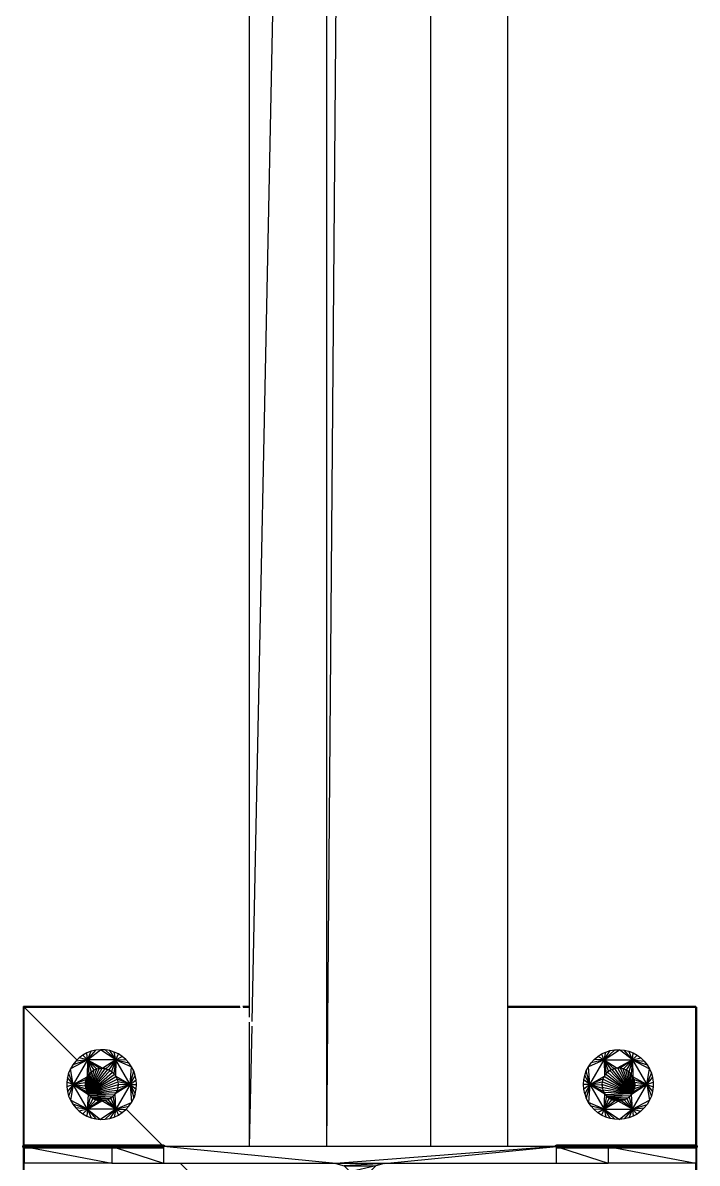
# Model space of a CAD drawing. Header units: millimetres. Extents: x -107267 to 109426, y -98906 to 83910.
# Drawn here: x 55227.5 to 55488.5, y 884.8 to 1326 of the extents above; entities that cross this region are included whole.
import ezdxf

# ---------------------------------------------------------------- set-up
doc = ezdxf.new("R2010")
doc.units = ezdxf.units.MM
doc.layers.add('Top (Plan) View-000-CHÃO', color=254, linetype='Continuous')

# ---------------------------------------------------------------- blocks, each defined once
blk = doc.blocks.new('*U46')
at = {"layer": 'Top (Plan) View-000-CHÃO', "color": 0, "linetype": 'ByBlock', "lineweight": -2}
for p, q in [((154350.45, 166941.2), (154350.45, 162093.2)), ((154390.67, 166941.2), (154350.45, 162093.2)), ((154390.67, 166941.2), (154390.67, 162093.2)), ((154390.67, 162093.2), (154350.45, 162093.2))]:
    blk.add_line(p, q, dxfattribs=at)
blk = doc.blocks.new('*U110')
at = {"layer": 'Top (Plan) View-000-CHÃO', "color": 0, "linetype": 'ByBlock', "lineweight": -2}
for p, q in [((154256.17, 162128.58), (154254.72, 162127.51)), ((154257.75, 162129.44), (154256.17, 162128.58)), ((154257.94, 162126.72), (154256.17, 162128.58)), ((154259.44, 162130.09), (154257.75, 162129.44)), ((154257.94, 162126.72), (154257.75, 162129.44)), ((154257.94, 162126.72), (154262.98, 162130.69)), ((154257.94, 162126.72), (154261.19, 162130.51)), ((154257.94, 162126.72), (154259.44, 162130.09)), ((154261.19, 162130.51), (154259.44, 162130.09)), ((154262.98, 162130.69), (154261.19, 162130.51)), ((154264.79, 162130.63), (154262.98, 162130.69)), ((154268.93, 162126.72), (154262.98, 162130.69)), ((154266.56, 162130.33), (154264.79, 162130.63)), ((154268.93, 162126.72), (154264.79, 162130.63)), ((154268.29, 162129.79), (154266.56, 162130.33)), ((154268.93, 162126.72), (154266.56, 162130.33)), ((154269.92, 162129.04), (154268.29, 162129.79)), ((154268.93, 162126.72), (154268.29, 162129.79)), ((154268.93, 162126.72), (154269.92, 162129.04)), ((154271.44, 162128.06), (154269.92, 162129.04)), ((154257.94, 162126.72), (154251.39, 162123.29)), ((154252.31, 162124.84), (154251.39, 162123.29)), ((154257.94, 162126.72), (154252.31, 162124.84)), ((154253.42, 162126.25), (154252.31, 162124.84)), ((154257.94, 162126.72), (154252.44, 162117.2)), ((154254.72, 162127.51), (154253.42, 162126.25)), ((154257.94, 162126.72), (154253.42, 162126.25)), ((154257.94, 162126.72), (154254.72, 162127.51)), ((154257.94, 162126.72), (154257.86, 162120.24)), ((154268.93, 162126.72), (154257.94, 162126.72)), ((154257.94, 162126.72), (154263.89, 162123.53)), ((154257.94, 162126.72), (154262.69, 162123.5)), ((154257.94, 162126.72), (154261.51, 162123.25)), ((154257.94, 162126.72), (154260.4, 162122.77)), ((154257.94, 162126.72), (154259.4, 162122.1)), ((154257.94, 162126.72), (154258.54, 162121.24)), ((154268.93, 162126.72), (154263.89, 162123.53)), ((154268.93, 162126.72), (154265.08, 162123.33)), ((154268.93, 162126.72), (154266.21, 162122.91)), ((154268.93, 162126.72), (154267.24, 162122.28)), ((154268.93, 162126.72), (154268.14, 162121.47)), ((154268.93, 162126.72), (154268.86, 162120.5)), ((154268.93, 162126.72), (154271.44, 162128.06)), ((154268.93, 162126.72), (154272.82, 162126.9)), ((154274.43, 162117.2), (154268.93, 162126.72)), ((154268.93, 162126.72), (154274.03, 162125.56)), ((154268.93, 162126.72), (154275.05, 162124.08)), ((154272.82, 162126.9), (154271.44, 162128.06)), ((154274.03, 162125.56), (154272.82, 162126.9)), ((154275.05, 162124.08), (154274.03, 162125.56)), ((154274.43, 162117.2), (154275.05, 162124.08)), ((154275.86, 162122.47), (154275.05, 162124.08)), ((154250.21, 162119.89), (154249.97, 162118.1)), ((154250.68, 162121.62), (154250.21, 162119.89)), ((154252.44, 162117.2), (154250.21, 162119.89)), ((154251.39, 162123.29), (154250.68, 162121.62)), ((154252.44, 162117.2), (154250.68, 162121.62)), ((154252.44, 162117.2), (154251.39, 162123.29)), ((154252.44, 162117.2), (154257.86, 162120.24)), ((154257.39, 162119.13), (154257.5, 162119.4)), ((154257.78, 162120.05), (154257.86, 162120.24)), ((154257.86, 162120.24), (154258, 162120.45)), ((154258.4, 162121.03), (154258.54, 162121.24)), ((154258.54, 162121.24), (154258.68, 162121.38)), ((154259.19, 162121.89), (154259.4, 162122.1)), ((154259.4, 162122.1), (154259.52, 162122.18)), ((154260.14, 162122.6), (154260.4, 162122.77)), ((154260.4, 162122.77), (154260.48, 162122.81)), ((154261.31, 162123.16), (154261.51, 162123.25)), ((154261.51, 162123.25), (154261.53, 162123.25)), ((154262.67, 162123.5), (154262.69, 162123.5)), ((154262.69, 162123.5), (154262.86, 162123.51)), ((154263.81, 162123.53), (154263.89, 162123.53)), ((154263.89, 162123.53), (154264.19, 162123.48)), ((154264.95, 162123.35), (154265.08, 162123.33)), ((154265.08, 162123.33), (154265.36, 162123.23)), ((154266.03, 162122.97), (154266.21, 162122.91)), ((154266.21, 162122.91), (154266.44, 162122.77)), ((154267.04, 162122.4), (154267.24, 162122.28)), ((154267.24, 162122.28), (154267.4, 162122.13)), ((154267.93, 162121.66), (154268.14, 162121.47)), ((154268.14, 162121.47), (154268.23, 162121.34)), ((154268.68, 162120.74), (154268.86, 162120.5)), ((154268.86, 162120.5), (154268.9, 162120.41)), ((154274.43, 162117.2), (154268.86, 162120.5)), ((154269.27, 162119.64), (154269.39, 162119.41)), ((154269.39, 162119.41), (154269.4, 162119.37)), ((154274.43, 162117.2), (154269.39, 162119.41)), ((154274.43, 162117.2), (154275.86, 162122.47)), ((154274.43, 162117.2), (154276.46, 162120.76)), ((154276.46, 162120.76), (154275.86, 162122.47)), ((154276.81, 162119), (154276.46, 162120.76)), ((154249.97, 162118.1), (154249.97, 162116.29)), ((154252.44, 162117.2), (154249.97, 162118.1)), ((154252.44, 162117.2), (154249.97, 162116.29)), ((154249.97, 162116.29), (154250.21, 162114.51)), ((154252.44, 162117.2), (154250.21, 162114.51)), ((154252.44, 162117.2), (154250.68, 162112.77)), ((154252.44, 162117.2), (154251.39, 162111.11)), ((154252.44, 162117.2), (154257.39, 162119.13)), ((154252.44, 162117.2), (154257.13, 162117.95)), ((154252.44, 162117.2), (154257.1, 162116.75)), ((154252.44, 162117.2), (154257.3, 162115.56)), ((154252.44, 162117.2), (154257.72, 162114.43)), ((154252.44, 162117.2), (154258.35, 162113.39)), ((154257.94, 162107.67), (154252.44, 162117.2)), ((154257.1, 162116.75), (154257.11, 162116.98)), ((154257.11, 162116.71), (154257.1, 162116.75)), ((154257.13, 162117.95), (154257.2, 162118.25)), ((154257.13, 162117.86), (154257.13, 162117.95)), ((154257.3, 162115.56), (154257.3, 162115.57)), ((154257.35, 162115.44), (154257.3, 162115.56)), ((154257.36, 162118.99), (154257.39, 162119.13)), ((154274.43, 162117.2), (154268.69, 162113.63)), ((154274.43, 162117.2), (154268.93, 162107.67)), ((154274.43, 162117.2), (154269.27, 162114.69)), ((154269.64, 162115.84), (154269.55, 162115.56)), ((154274.43, 162117.2), (154269.64, 162115.84)), ((154269.65, 162115.97), (154269.64, 162115.84)), ((154269.7, 162118.25), (154269.7, 162118.25)), ((154269.7, 162118.25), (154269.7, 162118.19)), ((154274.43, 162117.2), (154269.7, 162118.25)), ((154269.78, 162117.04), (154269.75, 162116.75)), ((154274.43, 162117.2), (154269.78, 162117.04)), ((154269.78, 162117.11), (154269.78, 162117.04)), ((154274.43, 162117.2), (154276.81, 162119)), ((154274.43, 162117.2), (154276.46, 162113.63)), ((154274.43, 162117.2), (154275.86, 162111.93)), ((154274.43, 162117.2), (154275.05, 162110.32)), ((154274.43, 162117.2), (154276.94, 162117.2)), ((154274.43, 162117.2), (154276.81, 162115.4)), ((154276.46, 162113.63), (154276.81, 162115.4)), ((154276.94, 162117.2), (154276.81, 162119)), ((154276.81, 162115.4), (154276.94, 162117.2)), ((154250.21, 162114.51), (154250.68, 162112.77)), ((154250.68, 162112.77), (154251.39, 162111.11)), ((154251.39, 162111.11), (154252.31, 162109.56)), ((154257.94, 162107.67), (154251.39, 162111.11)), ((154257.72, 162114.43), (154257.7, 162114.49)), ((154257.88, 162114.17), (154257.72, 162114.43)), ((154257.94, 162107.67), (154258.35, 162113.39)), ((154257.94, 162107.67), (154259.16, 162112.5)), ((154257.94, 162107.67), (154260.13, 162111.78)), ((154257.94, 162107.67), (154261.21, 162111.25)), ((154257.94, 162107.67), (154262.38, 162110.94)), ((154257.94, 162107.67), (154263.58, 162110.85)), ((154258.35, 162113.39), (154258.28, 162113.51)), ((154258.55, 162113.17), (154258.35, 162113.39)), ((154259.16, 162112.5), (154259.04, 162112.64)), ((154259.37, 162112.34), (154259.16, 162112.5)), ((154260.13, 162111.78), (154259.94, 162111.92)), ((154260.32, 162111.68), (154260.13, 162111.78)), ((154261.21, 162111.25), (154260.96, 162111.37)), ((154261.37, 162111.21), (154261.21, 162111.25)), ((154262.38, 162110.94), (154262.09, 162111.01)), ((154262.49, 162110.93), (154262.38, 162110.94)), ((154263.58, 162110.85), (154263.31, 162110.87)), ((154263.63, 162110.85), (154263.58, 162110.85)), ((154268.93, 162107.67), (154263.58, 162110.85)), ((154264.78, 162110.99), (154264.78, 162110.99)), ((154264.79, 162110.99), (154264.78, 162110.99)), ((154268.93, 162107.67), (154264.78, 162110.99)), ((154265.93, 162111.36), (154265.88, 162111.34)), ((154266.18, 162111.49), (154265.93, 162111.36)), ((154268.93, 162107.67), (154265.93, 162111.36)), ((154266.99, 162111.94), (154266.89, 162111.88)), ((154267.22, 162112.13), (154266.99, 162111.94)), ((154268.93, 162107.67), (154266.99, 162111.94)), ((154267.92, 162112.7), (154267.79, 162112.59)), ((154268.1, 162112.92), (154267.92, 162112.7)), ((154268.93, 162107.67), (154267.92, 162112.7)), ((154268.69, 162113.63), (154268.55, 162113.46)), ((154268.69, 162113.63), (154268.8, 162113.84)), ((154268.93, 162107.67), (154268.69, 162113.63)), ((154269.14, 162114.46), (154269.27, 162114.69)), ((154269.33, 162114.86), (154269.27, 162114.69)), ((154275.05, 162110.32), (154275.86, 162111.93)), ((154276.46, 162113.63), (154275.86, 162111.93)), ((154252.31, 162109.56), (154253.42, 162108.14)), ((154257.94, 162107.67), (154252.31, 162109.56)), ((154253.42, 162108.14), (154254.72, 162106.89)), ((154257.94, 162107.67), (154253.42, 162108.14)), ((154257.94, 162107.67), (154254.72, 162106.89)), ((154254.72, 162106.89), (154256.17, 162105.82)), ((154257.94, 162107.67), (154256.17, 162105.82)), ((154257.94, 162107.67), (154257.75, 162104.95)), ((154268.93, 162107.67), (154257.94, 162107.67)), ((154257.94, 162107.67), (154262.98, 162103.7)), ((154257.94, 162107.67), (154261.19, 162103.88)), ((154257.94, 162107.67), (154259.44, 162104.3)), ((154268.93, 162107.67), (154262.98, 162103.7)), ((154268.93, 162107.67), (154264.79, 162103.76)), ((154268.93, 162107.67), (154266.56, 162104.06)), ((154268.93, 162107.67), (154268.29, 162104.6)), ((154268.93, 162107.67), (154275.05, 162110.32)), ((154268.93, 162107.67), (154274.03, 162108.83)), ((154268.93, 162107.67), (154272.82, 162107.49)), ((154268.93, 162107.67), (154271.44, 162106.33)), ((154268.93, 162107.67), (154269.92, 162105.36)), ((154269.92, 162105.36), (154271.44, 162106.33)), ((154271.44, 162106.33), (154272.82, 162107.49)), ((154272.82, 162107.49), (154274.03, 162108.83)), ((154274.03, 162108.83), (154275.05, 162110.32)), ((154256.17, 162105.82), (154257.75, 162104.95)), ((154257.75, 162104.95), (154259.44, 162104.3)), ((154259.44, 162104.3), (154261.19, 162103.88)), ((154261.19, 162103.88), (154262.98, 162103.7)), ((154262.98, 162103.7), (154264.79, 162103.76)), ((154264.79, 162103.76), (154266.56, 162104.06)), ((154266.56, 162104.06), (154268.29, 162104.6)), ((154268.29, 162104.6), (154269.92, 162105.36))]:
    blk.add_line(p, q, dxfattribs=at)
blk = doc.blocks.new('*U111')
at = {"layer": 'Top (Plan) View-000-CHÃO', "color": 0, "linetype": 'ByBlock', "lineweight": -2}
for p, q in [((154257.29, 162118.8), (154257.65, 162119.81)), ((154257.29, 162115.6), (154257.65, 162119.81)), ((154257.65, 162119.81), (154257.64, 162119.79)), ((154257.65, 162119.81), (154258.17, 162120.75)), ((154257.65, 162114.58), (154258.17, 162120.75)), ((154257.65, 162119.81), (154257.66, 162119.84)), ((154257.65, 162119.81), (154257.65, 162114.58)), ((154258.17, 162120.75), (154258.16, 162120.73)), ((154258.17, 162113.64), (154263.7, 162123.54)), ((154258.17, 162113.64), (154262.63, 162123.5)), ((154258.17, 162113.64), (154264.77, 162123.4)), ((154258.17, 162113.64), (154261.58, 162123.27)), ((154258.17, 162113.64), (154265.8, 162123.09)), ((154258.17, 162113.64), (154260.58, 162122.87)), ((154258.17, 162113.64), (154266.76, 162122.6)), ((154258.17, 162113.64), (154259.66, 162122.3)), ((154258.17, 162113.64), (154267.63, 162121.96)), ((154258.17, 162120.75), (154258.85, 162121.59)), ((154258.17, 162113.64), (154258.85, 162121.59)), ((154258.17, 162113.64), (154268.38, 162121.19)), ((154258.17, 162120.75), (154258.19, 162120.78)), ((154258.17, 162120.75), (154258.17, 162113.64)), ((154258.17, 162113.64), (154268.98, 162120.29)), ((154258.85, 162121.59), (154258.83, 162121.57)), ((154258.85, 162121.59), (154259.66, 162122.3)), ((154258.85, 162121.59), (154258.87, 162121.61)), ((154259.66, 162122.3), (154259.64, 162122.28)), ((154259.66, 162122.3), (154260.58, 162122.87)), ((154259.66, 162122.3), (154259.68, 162122.32)), ((154260.58, 162122.87), (154260.55, 162122.85)), ((154260.58, 162122.87), (154261.58, 162123.27)), ((154260.58, 162122.87), (154260.6, 162122.88)), ((154261.53, 162123.25), (154261.52, 162123.25)), ((154261.58, 162123.27), (154261.55, 162123.26)), ((154261.58, 162123.27), (154262.63, 162123.5)), ((154261.58, 162123.27), (154261.6, 162123.28)), ((154262.63, 162123.5), (154262.6, 162123.49)), ((154262.63, 162123.5), (154263.7, 162123.54)), ((154262.63, 162123.5), (154262.66, 162123.5)), ((154262.67, 162123.5), (154262.69, 162123.5)), ((154263.7, 162123.54), (154263.68, 162123.54)), ((154263.7, 162123.54), (154263.73, 162123.54)), ((154263.7, 162123.54), (154264.77, 162123.4)), ((154264.77, 162123.4), (154264.75, 162123.41)), ((154264.77, 162123.4), (154264.8, 162123.4)), ((154264.77, 162123.4), (154265.8, 162123.09)), ((154265.8, 162123.09), (154265.78, 162123.1)), ((154265.8, 162123.09), (154265.83, 162123.08)), ((154265.8, 162123.09), (154266.76, 162122.6)), ((154266.76, 162122.6), (154266.74, 162122.62)), ((154266.79, 162122.59), (154266.76, 162122.6)), ((154266.76, 162122.6), (154267.63, 162121.96)), ((154267.61, 162121.98), (154267.63, 162121.96)), ((154267.65, 162121.94), (154267.63, 162121.96)), ((154267.63, 162121.96), (154268.38, 162121.19)), ((154268.36, 162121.21), (154268.38, 162121.19)), ((154268.39, 162121.16), (154268.38, 162121.19)), ((154268.38, 162121.19), (154268.98, 162120.29)), ((154268.96, 162120.32), (154268.98, 162120.29)), ((154268.99, 162120.27), (154268.98, 162120.29)), ((154268.98, 162120.29), (154269.42, 162119.31)), ((154257.11, 162117.74), (154257.29, 162118.8)), ((154257.29, 162118.8), (154257.11, 162116.66)), ((154257.11, 162117.74), (154257.11, 162117.76)), ((154257.11, 162117.74), (154257.11, 162116.66)), ((154257.11, 162117.74), (154257.11, 162117.71)), ((154257.11, 162116.66), (154257.11, 162116.69)), ((154257.11, 162116.66), (154257.29, 162115.6)), ((154257.11, 162116.66), (154257.11, 162116.63)), ((154257.29, 162118.8), (154257.28, 162118.77)), ((154257.29, 162115.6), (154257.28, 162115.62)), ((154257.29, 162118.8), (154257.3, 162118.82)), ((154257.29, 162118.8), (154257.29, 162115.6)), ((154257.29, 162115.6), (154257.65, 162114.58)), ((154257.29, 162115.6), (154257.3, 162115.57)), ((154257.3, 162115.57), (154257.31, 162115.54)), ((154258.17, 162113.64), (154269.42, 162119.31)), ((154258.17, 162113.64), (154269.69, 162118.27)), ((154258.17, 162113.64), (154269.79, 162117.2)), ((154258.17, 162113.64), (154269.69, 162116.12)), ((154258.17, 162113.64), (154269.42, 162115.08)), ((154269.42, 162115.08), (154268.98, 162114.1)), ((154269.41, 162119.34), (154269.42, 162119.31)), ((154269.41, 162115.05), (154269.42, 162115.08)), ((154269.43, 162119.28), (154269.42, 162119.31)), ((154269.42, 162119.31), (154269.69, 162118.27)), ((154269.69, 162116.12), (154269.42, 162115.08)), ((154269.43, 162115.11), (154269.42, 162115.08)), ((154269.69, 162118.3), (154269.69, 162118.27)), ((154269.7, 162118.23), (154269.69, 162118.27)), ((154269.69, 162118.27), (154269.79, 162117.2)), ((154269.79, 162117.2), (154269.69, 162116.12)), ((154269.7, 162116.15), (154269.69, 162116.12)), ((154269.69, 162116.1), (154269.69, 162116.12)), ((154269.78, 162117.23), (154269.79, 162117.2)), ((154269.78, 162117.17), (154269.79, 162117.2)), ((154257.65, 162114.58), (154257.64, 162114.61)), ((154257.65, 162114.58), (154258.17, 162113.64)), ((154257.65, 162114.58), (154257.66, 162114.56)), ((154258.17, 162113.64), (154258.16, 162113.66)), ((154258.17, 162113.64), (154268.98, 162114.1)), ((154258.17, 162113.64), (154258.85, 162112.8)), ((154258.17, 162113.64), (154258.19, 162113.62)), ((154258.17, 162113.64), (154268.38, 162113.21)), ((154258.85, 162112.8), (154258.83, 162112.82)), ((154268.38, 162113.21), (154258.85, 162112.8)), ((154258.85, 162112.8), (154259.66, 162112.09)), ((154258.85, 162112.8), (154258.87, 162112.78)), ((154258.85, 162112.8), (154267.63, 162112.43)), ((154259.66, 162112.09), (154259.64, 162112.11)), ((154267.63, 162112.43), (154259.66, 162112.09)), ((154259.66, 162112.09), (154260.58, 162111.53)), ((154259.66, 162112.09), (154259.68, 162112.08)), ((154259.66, 162112.09), (154266.76, 162111.79)), ((154260.58, 162111.53), (154260.55, 162111.54)), ((154266.76, 162111.79), (154260.58, 162111.53)), ((154260.58, 162111.53), (154261.58, 162111.12)), ((154260.58, 162111.53), (154260.6, 162111.51)), ((154260.58, 162111.53), (154265.8, 162111.3)), ((154261.58, 162111.12), (154261.55, 162111.13)), ((154265.8, 162111.3), (154261.58, 162111.12)), ((154261.58, 162111.12), (154262.63, 162110.9)), ((154261.58, 162111.12), (154261.6, 162111.12)), ((154261.58, 162111.12), (154264.77, 162110.99)), ((154262.63, 162110.9), (154262.6, 162110.9)), ((154264.77, 162110.99), (154262.63, 162110.9)), ((154262.63, 162110.9), (154263.7, 162110.85)), ((154262.63, 162110.9), (154262.66, 162110.9)), ((154263.7, 162110.85), (154263.68, 162110.85)), ((154264.77, 162110.99), (154263.7, 162110.85)), ((154263.7, 162110.85), (154263.73, 162110.85)), ((154264.77, 162110.99), (154264.75, 162110.98)), ((154265.8, 162111.3), (154264.77, 162110.99)), ((154264.77, 162110.99), (154264.8, 162111)), ((154265.8, 162111.3), (154265.78, 162111.29)), ((154266.76, 162111.79), (154265.8, 162111.3)), ((154265.8, 162111.3), (154265.83, 162111.32)), ((154266.76, 162111.79), (154266.74, 162111.78)), ((154267.63, 162112.43), (154266.76, 162111.79)), ((154266.76, 162111.79), (154266.79, 162111.81)), ((154267.63, 162112.43), (154267.61, 162112.41)), ((154268.38, 162113.21), (154267.63, 162112.43)), ((154267.63, 162112.43), (154267.65, 162112.45)), ((154268.38, 162113.21), (154268.36, 162113.19)), ((154268.98, 162114.1), (154268.38, 162113.21)), ((154268.39, 162113.23), (154268.38, 162113.21)), ((154268.96, 162114.08), (154268.98, 162114.1)), ((154268.99, 162114.13), (154268.98, 162114.1))]:
    blk.add_line(p, q, dxfattribs=at)
blk = doc.blocks.new('*U116')
at = {"layer": 'Top (Plan) View-000-CHÃO', "color": 0, "linetype": 'ByBlock', "lineweight": -2}
for p, q in [((154455.43, 162128.06), (154456.95, 162129.03)), ((154456.95, 162129.03), (154458.58, 162129.79)), ((154457.94, 162126.72), (154456.95, 162129.03)), ((154457.94, 162126.72), (154463.89, 162130.68)), ((154457.94, 162126.72), (154462.08, 162130.62)), ((154457.94, 162126.72), (154460.31, 162130.32)), ((154457.94, 162126.72), (154458.58, 162129.79)), ((154458.58, 162129.79), (154460.31, 162130.32)), ((154460.31, 162130.32), (154462.08, 162130.62)), ((154462.08, 162130.62), (154463.89, 162130.68)), ((154463.89, 162130.68), (154465.68, 162130.5)), ((154468.93, 162126.72), (154463.89, 162130.68)), ((154465.68, 162130.5), (154467.44, 162130.09)), ((154468.93, 162126.72), (154465.68, 162130.5)), ((154467.44, 162130.09), (154469.12, 162129.44)), ((154468.93, 162126.72), (154467.44, 162130.09)), ((154468.93, 162126.72), (154469.12, 162129.44)), ((154468.93, 162126.72), (154470.7, 162128.57)), ((154469.12, 162129.44), (154470.7, 162128.57)), ((154470.7, 162128.57), (154472.15, 162127.5)), ((154451.01, 162122.46), (154451.82, 162124.07)), ((154457.94, 162126.72), (154451.82, 162124.07)), ((154451.82, 162124.07), (154452.84, 162125.56)), ((154452.44, 162117.19), (154451.82, 162124.07)), ((154452.44, 162117.19), (154457.94, 162126.72)), ((154452.84, 162125.56), (154454.05, 162126.9)), ((154457.94, 162126.72), (154452.84, 162125.56)), ((154454.05, 162126.9), (154455.43, 162128.06)), ((154457.94, 162126.72), (154454.05, 162126.9)), ((154457.94, 162126.72), (154455.43, 162128.06)), ((154457.94, 162126.72), (154458.01, 162120.49)), ((154457.94, 162126.72), (154458.73, 162121.46)), ((154457.94, 162126.72), (154459.63, 162122.27)), ((154457.94, 162126.72), (154460.66, 162122.9)), ((154457.94, 162126.72), (154461.79, 162123.32)), ((154457.94, 162126.72), (154462.98, 162123.52)), ((154457.94, 162126.72), (154468.93, 162126.72)), ((154457.94, 162126.72), (154457.94, 162126.72)), ((154458.35, 162126.72), (154458.35, 162126.72)), ((154459.51, 162126.72), (154459.51, 162126.72)), ((154460.11, 162126.72), (154460.11, 162126.72)), ((154461.07, 162126.72), (154461.07, 162126.72)), ((154462.58, 162126.72), (154462.58, 162126.72)), ((154468.93, 162126.72), (154462.98, 162123.52)), ((154463.38, 162126.72), (154463.38, 162126.72)), ((154468.93, 162126.72), (154464.19, 162123.5)), ((154464.87, 162126.72), (154464.87, 162126.72)), ((154468.93, 162126.72), (154465.37, 162123.24)), ((154466.42, 162126.72), (154466.42, 162126.72)), ((154468.93, 162126.72), (154466.48, 162122.77)), ((154467.47, 162126.72), (154467.47, 162126.72)), ((154468.93, 162126.72), (154467.48, 162122.09)), ((154468.04, 162126.72), (154468.04, 162126.72)), ((154468.93, 162126.72), (154468.33, 162121.24)), ((154468.93, 162126.72), (154472.15, 162127.5)), ((154468.93, 162126.72), (154469.01, 162120.24)), ((154468.93, 162126.72), (154474.43, 162117.19)), ((154468.93, 162126.72), (154475.48, 162123.28)), ((154468.93, 162126.72), (154474.57, 162124.83)), ((154468.93, 162126.72), (154473.45, 162126.25)), ((154472.15, 162127.5), (154473.45, 162126.25)), ((154473.45, 162126.25), (154474.57, 162124.83)), ((154474.57, 162124.83), (154475.48, 162123.28)), ((154450.06, 162118.99), (154450.42, 162120.76)), ((154450.42, 162120.76), (154451.01, 162122.46)), ((154452.44, 162117.19), (154450.42, 162120.76)), ((154452.44, 162117.19), (154451.01, 162122.46)), ((154452.44, 162117.19), (154458.01, 162120.49)), ((154452.44, 162117.19), (154457.48, 162119.41)), ((154457.48, 162119.41), (154457.47, 162119.37)), ((154457.6, 162119.64), (154457.48, 162119.41)), ((154458.01, 162120.49), (154457.97, 162120.4)), ((154458.19, 162120.74), (154458.01, 162120.49)), ((154458.73, 162121.46), (154458.64, 162121.33)), ((154458.94, 162121.65), (154458.73, 162121.46)), ((154459.63, 162122.27), (154459.47, 162122.13)), ((154459.83, 162122.4), (154459.63, 162122.27)), ((154460.66, 162122.9), (154460.44, 162122.77)), ((154460.84, 162122.97), (154460.66, 162122.9)), ((154461.79, 162123.32), (154461.51, 162123.22)), ((154461.92, 162123.35), (154461.79, 162123.32)), ((154462.98, 162123.52), (154462.68, 162123.47)), ((154463.06, 162123.52), (154462.98, 162123.52)), ((154464.19, 162123.5), (154464.01, 162123.5)), ((154464.2, 162123.49), (154464.19, 162123.5)), ((154465.37, 162123.24), (154465.34, 162123.25)), ((154465.56, 162123.16), (154465.37, 162123.24)), ((154466.48, 162122.77), (154466.4, 162122.8)), ((154466.73, 162122.6), (154466.48, 162122.77)), ((154467.48, 162122.09), (154467.36, 162122.17)), ((154467.68, 162121.88), (154467.48, 162122.09)), ((154468.33, 162121.24), (154468.19, 162121.38)), ((154468.47, 162121.03), (154468.33, 162121.24)), ((154469.01, 162120.24), (154468.87, 162120.44)), ((154469.09, 162120.05), (154469.01, 162120.24)), ((154474.43, 162117.19), (154469.01, 162120.24)), ((154469.48, 162119.13), (154469.37, 162119.39)), ((154474.43, 162117.19), (154475.48, 162123.28)), ((154474.43, 162117.19), (154476.19, 162121.62)), ((154474.43, 162117.19), (154476.66, 162119.88)), ((154475.48, 162123.28), (154476.19, 162121.62)), ((154476.19, 162121.62), (154476.66, 162119.88)), ((154476.66, 162119.88), (154476.91, 162118.09)), ((154449.94, 162117.19), (154450.06, 162118.99)), ((154450.06, 162115.39), (154449.94, 162117.19)), ((154452.44, 162117.19), (154449.94, 162117.19)), ((154452.44, 162117.19), (154450.06, 162118.99)), ((154452.44, 162117.19), (154450.06, 162115.39)), ((154450.42, 162113.62), (154450.06, 162115.39)), ((154452.44, 162117.19), (154450.42, 162113.62)), ((154452.44, 162117.19), (154451.01, 162111.92)), ((154452.44, 162117.19), (154451.82, 162110.31)), ((154452.44, 162117.19), (154457.17, 162118.24)), ((154452.44, 162117.19), (154457.6, 162114.69)), ((154452.44, 162117.19), (154458.18, 162113.63)), ((154452.44, 162117.19), (154457.23, 162115.84)), ((154452.44, 162117.19), (154457.09, 162117.04)), ((154452.44, 162117.19), (154457.94, 162107.67)), ((154452.44, 162117.19), (154452.44, 162117.19)), ((154457.09, 162117.1), (154457.09, 162117.04)), ((154457.09, 162117.04), (154457.12, 162116.75)), ((154457.17, 162118.25), (154457.17, 162118.24)), ((154457.17, 162118.24), (154457.17, 162118.19)), ((154457.22, 162115.96), (154457.23, 162115.84)), ((154457.23, 162115.84), (154457.32, 162115.55)), ((154474.43, 162117.19), (154468.52, 162113.39)), ((154468.93, 162107.67), (154474.43, 162117.19)), ((154474.43, 162117.19), (154469.15, 162114.42)), ((154469.52, 162118.98), (154469.48, 162119.13)), ((154474.43, 162117.19), (154469.48, 162119.13)), ((154469.53, 162115.43), (154469.57, 162115.55)), ((154474.43, 162117.19), (154469.57, 162115.55)), ((154469.57, 162115.55), (154469.57, 162115.56)), ((154469.74, 162117.95), (154469.68, 162118.25)), ((154469.74, 162117.85), (154469.74, 162117.95)), ((154474.43, 162117.19), (154469.74, 162117.95)), ((154469.77, 162116.74), (154469.76, 162116.98)), ((154469.76, 162116.71), (154469.77, 162116.74)), ((154474.43, 162117.19), (154469.77, 162116.74)), ((154474.43, 162117.19), (154476.91, 162118.09)), ((154474.43, 162117.19), (154475.48, 162111.1)), ((154474.43, 162117.19), (154476.19, 162112.76)), ((154474.43, 162117.19), (154476.66, 162114.5)), ((154474.43, 162117.19), (154476.91, 162116.29)), ((154476.91, 162116.29), (154476.66, 162114.5)), ((154476.91, 162118.09), (154476.91, 162116.29)), ((154450.42, 162113.62), (154451.01, 162111.92)), ((154451.82, 162110.31), (154451.01, 162111.92)), ((154457.54, 162114.86), (154457.6, 162114.69)), ((154457.73, 162114.45), (154457.6, 162114.69)), ((154457.94, 162107.67), (154458.18, 162113.63)), ((154457.94, 162107.67), (154458.95, 162112.7)), ((154457.94, 162107.67), (154459.88, 162111.93)), ((154457.94, 162107.67), (154460.94, 162111.35)), ((154457.94, 162107.67), (154462.09, 162110.99)), ((154457.94, 162107.67), (154463.29, 162110.84)), ((154458.18, 162113.63), (154458.07, 162113.83)), ((154458.18, 162113.63), (154458.32, 162113.46)), ((154458.77, 162112.91), (154458.95, 162112.7)), ((154458.95, 162112.7), (154459.08, 162112.59)), ((154458.95, 162112.7), (154458.95, 162112.7)), ((154459.65, 162112.12), (154459.88, 162111.93)), ((154459.88, 162111.93), (154459.98, 162111.87)), ((154459.88, 162111.93), (154459.98, 162111.88)), ((154459.97, 162111.88), (154459.88, 162111.93)), ((154460.69, 162111.49), (154460.94, 162111.35)), ((154460.72, 162111.47), (154460.94, 162111.35)), ((154460.94, 162111.35), (154460.73, 162111.47)), ((154460.94, 162111.35), (154460.99, 162111.34)), ((154460.94, 162111.35), (154460.99, 162111.34)), ((154460.99, 162111.34), (154460.94, 162111.35)), ((154460.94, 162111.35), (154460.94, 162111.35)), ((154462.08, 162110.99), (154462.09, 162110.99)), ((154462.08, 162110.99), (154462.09, 162110.99)), ((154462.09, 162110.99), (154462.08, 162110.99)), ((154462.09, 162110.99), (154462.09, 162110.99)), ((154462.09, 162110.99), (154462.09, 162110.99)), ((154462.09, 162110.99), (154462.09, 162110.99)), ((154462.09, 162110.99), (154462.09, 162110.99)), ((154463.24, 162110.85), (154463.29, 162110.84)), ((154463.25, 162110.85), (154463.29, 162110.84)), ((154463.29, 162110.84), (154463.25, 162110.85)), ((154463.29, 162110.84), (154463.56, 162110.86)), ((154463.29, 162110.84), (154463.55, 162110.86)), ((154463.51, 162110.86), (154463.29, 162110.84)), ((154463.29, 162110.84), (154463.29, 162110.84)), ((154468.93, 162107.67), (154463.29, 162110.84)), ((154464.38, 162110.92), (154464.49, 162110.93)), ((154464.39, 162110.92), (154464.49, 162110.93)), ((154464.49, 162110.93), (154464.39, 162110.92)), ((154464.49, 162110.93), (154464.79, 162111.01)), ((154464.49, 162110.93), (154464.78, 162111.01)), ((154464.76, 162111), (154464.49, 162110.93)), ((154464.49, 162110.93), (154464.49, 162110.93)), ((154468.93, 162107.67), (154464.49, 162110.93)), ((154465.5, 162111.2), (154465.66, 162111.24)), ((154465.51, 162111.2), (154465.66, 162111.24)), ((154465.66, 162111.24), (154465.51, 162111.2)), ((154465.66, 162111.24), (154465.91, 162111.37)), ((154465.9, 162111.36), (154465.66, 162111.24)), ((154465.89, 162111.36), (154465.66, 162111.24)), ((154465.66, 162111.24), (154465.66, 162111.24)), ((154468.93, 162107.67), (154465.66, 162111.24)), ((154466.74, 162111.77), (154466.55, 162111.68)), ((154466.55, 162111.68), (154466.74, 162111.77)), ((154466.74, 162111.77), (154466.56, 162111.68)), ((154466.74, 162111.77), (154466.93, 162111.91)), ((154468.93, 162107.67), (154466.74, 162111.77)), ((154467.5, 162112.34), (154467.71, 162112.49)), ((154467.71, 162112.49), (154467.83, 162112.63)), ((154468.93, 162107.67), (154467.71, 162112.49)), ((154468.32, 162113.17), (154468.52, 162113.39)), ((154468.52, 162113.39), (154468.59, 162113.5)), ((154468.93, 162107.67), (154468.52, 162113.39)), ((154468.93, 162107.67), (154475.48, 162111.1)), ((154468.99, 162114.17), (154469.15, 162114.42)), ((154469.15, 162114.42), (154469.17, 162114.49)), ((154475.48, 162111.1), (154474.57, 162109.55)), ((154476.19, 162112.76), (154475.48, 162111.1)), ((154476.66, 162114.5), (154476.19, 162112.76)), ((154452.84, 162108.82), (154451.82, 162110.31)), ((154457.94, 162107.67), (154451.82, 162110.31)), ((154454.05, 162107.49), (154452.84, 162108.82)), ((154457.94, 162107.67), (154452.84, 162108.82)), ((154457.94, 162107.67), (154454.05, 162107.49)), ((154455.43, 162106.32), (154454.05, 162107.49)), ((154457.94, 162107.67), (154455.43, 162106.32)), ((154456.95, 162105.35), (154455.43, 162106.32)), ((154457.94, 162107.67), (154456.95, 162105.35)), ((154457.94, 162107.67), (154468.93, 162107.67)), ((154457.94, 162107.67), (154458.58, 162104.59)), ((154457.94, 162107.67), (154460.31, 162104.06)), ((154457.94, 162107.67), (154462.08, 162103.76)), ((154457.94, 162107.67), (154463.89, 162103.7)), ((154468.93, 162107.67), (154463.89, 162103.7)), ((154468.93, 162107.67), (154465.68, 162103.88)), ((154468.93, 162107.67), (154467.44, 162104.3)), ((154468.93, 162107.67), (154474.57, 162109.55)), ((154468.93, 162107.67), (154473.45, 162108.14)), ((154468.93, 162107.67), (154469.12, 162104.95)), ((154468.93, 162107.67), (154470.7, 162105.81)), ((154468.93, 162107.67), (154472.15, 162106.88)), ((154472.15, 162106.88), (154470.7, 162105.81)), ((154473.45, 162108.14), (154472.15, 162106.88)), ((154474.57, 162109.55), (154473.45, 162108.14)), ((154458.58, 162104.59), (154456.95, 162105.35)), ((154460.31, 162104.06), (154458.58, 162104.59)), ((154462.08, 162103.76), (154460.31, 162104.06)), ((154463.89, 162103.7), (154462.08, 162103.76)), ((154465.68, 162103.88), (154463.89, 162103.7)), ((154467.44, 162104.3), (154465.68, 162103.88)), ((154469.12, 162104.95), (154467.44, 162104.3)), ((154470.7, 162105.81), (154469.12, 162104.95))]:
    blk.add_line(p, q, dxfattribs=at)
blk = doc.blocks.new('*U117')
at = {"layer": 'Top (Plan) View-000-CHÃO', "color": 0, "linetype": 'ByBlock', "lineweight": -2}
for p, q in [((154457.89, 162120.29), (154457.45, 162119.31)), ((154457.88, 162120.26), (154457.89, 162120.29)), ((154458.49, 162121.18), (154457.89, 162120.29)), ((154457.91, 162120.31), (154457.89, 162120.29)), ((154468.7, 162113.64), (154457.89, 162120.29)), ((154458.48, 162121.16), (154458.49, 162121.18)), ((154459.24, 162121.96), (154458.49, 162121.18)), ((154458.51, 162121.2), (154458.49, 162121.18)), ((154468.7, 162113.64), (154458.49, 162121.18)), ((154459.22, 162121.94), (154459.24, 162121.96)), ((154460.11, 162122.6), (154459.24, 162121.96)), ((154459.26, 162121.98), (154459.24, 162121.96)), ((154468.7, 162113.64), (154459.24, 162121.96)), ((154460.08, 162122.58), (154460.11, 162122.6)), ((154461.07, 162123.08), (154460.11, 162122.6)), ((154460.11, 162122.6), (154460.13, 162122.61)), ((154468.7, 162113.64), (154460.11, 162122.6)), ((154461.07, 162123.08), (154461.04, 162123.07)), ((154462.1, 162123.4), (154461.07, 162123.08)), ((154461.07, 162123.08), (154461.09, 162123.09)), ((154468.7, 162113.64), (154461.07, 162123.08)), ((154462.1, 162123.4), (154462.07, 162123.39)), ((154463.17, 162123.54), (154462.1, 162123.4)), ((154462.1, 162123.4), (154462.13, 162123.4)), ((154468.7, 162113.64), (154462.1, 162123.4)), ((154463.17, 162123.54), (154463.14, 162123.53)), ((154464.24, 162123.49), (154463.17, 162123.54)), ((154463.17, 162123.54), (154463.19, 162123.54)), ((154468.7, 162113.64), (154463.17, 162123.54)), ((154464.2, 162123.49), (154464.18, 162123.49)), ((154464.24, 162123.49), (154464.21, 162123.49)), ((154465.29, 162123.26), (154464.24, 162123.49)), ((154464.24, 162123.49), (154464.27, 162123.48)), ((154468.7, 162113.64), (154464.24, 162123.49)), ((154465.29, 162123.26), (154465.27, 162123.27)), ((154466.29, 162122.86), (154465.29, 162123.26)), ((154465.29, 162123.26), (154465.32, 162123.25)), ((154468.7, 162113.64), (154465.29, 162123.26)), ((154465.34, 162123.25), (154465.35, 162123.24)), ((154466.29, 162122.86), (154466.27, 162122.87)), ((154467.21, 162122.3), (154466.29, 162122.86)), ((154466.29, 162122.86), (154466.32, 162122.85)), ((154468.7, 162113.64), (154466.29, 162122.86)), ((154467.21, 162122.3), (154467.19, 162122.31)), ((154468.02, 162121.59), (154467.21, 162122.3)), ((154467.21, 162122.3), (154467.23, 162122.28)), ((154468.7, 162113.64), (154467.21, 162122.3)), ((154468.02, 162121.59), (154468, 162121.6)), ((154468.7, 162120.75), (154468.02, 162121.59)), ((154468.02, 162121.59), (154468.04, 162121.56)), ((154468.7, 162113.64), (154468.02, 162121.59)), ((154468.7, 162120.75), (154468.68, 162120.77)), ((154469.22, 162119.81), (154468.7, 162120.75)), ((154468.7, 162120.75), (154468.71, 162120.72)), ((154468.7, 162120.75), (154468.7, 162113.64)), ((154469.22, 162114.58), (154468.7, 162120.75)), ((154469.22, 162119.81), (154469.21, 162119.83)), ((154469.58, 162118.79), (154469.22, 162119.81)), ((154469.22, 162119.81), (154469.23, 162119.78)), ((154469.22, 162119.81), (154469.22, 162114.58)), ((154469.58, 162115.59), (154469.22, 162119.81)), ((154457.18, 162118.26), (154457.09, 162117.19)), ((154457.09, 162117.22), (154457.09, 162117.19)), ((154457.09, 162117.16), (154457.09, 162117.19)), ((154457.09, 162117.19), (154457.18, 162116.12)), ((154468.7, 162113.64), (154457.09, 162117.19)), ((154457.17, 162118.22), (154457.18, 162118.26)), ((154457.17, 162116.15), (154457.18, 162116.12)), ((154457.45, 162119.31), (154457.18, 162118.26)), ((154457.18, 162118.29), (154457.18, 162118.26)), ((154468.7, 162113.64), (154457.18, 162118.26)), ((154457.18, 162116.09), (154457.18, 162116.12)), ((154457.18, 162116.12), (154457.45, 162115.08)), ((154468.7, 162113.64), (154457.18, 162116.12)), ((154457.44, 162119.28), (154457.45, 162119.31)), ((154457.44, 162115.1), (154457.45, 162115.08)), ((154457.46, 162119.33), (154457.45, 162119.31)), ((154468.7, 162113.64), (154457.45, 162119.31)), ((154457.46, 162115.05), (154457.45, 162115.08)), ((154457.45, 162115.08), (154457.89, 162114.09)), ((154468.7, 162113.64), (154457.45, 162115.08)), ((154469.58, 162115.59), (154469.22, 162114.58)), ((154469.57, 162115.56), (154469.56, 162115.53)), ((154469.58, 162118.79), (154469.57, 162118.82)), ((154469.58, 162115.59), (154469.57, 162115.56)), ((154469.76, 162117.73), (154469.58, 162118.79)), ((154469.58, 162118.79), (154469.59, 162118.76)), ((154469.58, 162118.79), (154469.58, 162115.59)), ((154469.58, 162118.79), (154469.76, 162116.65)), ((154469.76, 162116.65), (154469.58, 162115.59)), ((154469.58, 162115.59), (154469.59, 162115.62)), ((154469.76, 162117.73), (154469.76, 162117.76)), ((154469.76, 162117.73), (154469.76, 162116.65)), ((154469.76, 162117.73), (154469.76, 162117.7)), ((154469.76, 162116.65), (154469.76, 162116.68)), ((154469.76, 162116.65), (154469.76, 162116.62)), ((154457.88, 162114.12), (154457.89, 162114.09)), ((154457.91, 162114.07), (154457.89, 162114.09)), ((154457.89, 162114.09), (154458.49, 162113.2)), ((154468.7, 162113.64), (154457.89, 162114.09)), ((154458.48, 162113.22), (154458.49, 162113.2)), ((154468.7, 162113.64), (154458.49, 162113.2)), ((154458.49, 162113.2), (154458.51, 162113.18)), ((154458.49, 162113.2), (154459.24, 162112.42)), ((154458.49, 162113.2), (154468.02, 162112.8)), ((154459.24, 162112.42), (154459.22, 162112.44)), ((154468.02, 162112.8), (154459.24, 162112.42)), ((154459.24, 162112.42), (154459.26, 162112.41)), ((154459.24, 162112.42), (154460.11, 162111.78)), ((154459.24, 162112.42), (154467.21, 162112.09)), ((154460.11, 162111.78), (154460.08, 162111.8)), ((154467.21, 162112.09), (154460.11, 162111.78)), ((154460.11, 162111.78), (154460.13, 162111.77)), ((154460.11, 162111.78), (154461.07, 162111.3)), ((154460.11, 162111.78), (154466.29, 162111.52)), ((154461.07, 162111.3), (154461.04, 162111.31)), ((154466.29, 162111.52), (154461.07, 162111.3)), ((154461.07, 162111.3), (154461.09, 162111.29)), ((154461.07, 162111.3), (154462.1, 162110.98)), ((154461.07, 162111.3), (154465.29, 162111.12)), ((154462.1, 162110.98), (154462.07, 162110.99)), ((154465.29, 162111.12), (154462.1, 162110.98)), ((154462.1, 162110.98), (154462.13, 162110.98)), ((154462.1, 162110.98), (154463.17, 162110.85)), ((154462.1, 162110.98), (154464.24, 162110.89)), ((154463.17, 162110.85), (154463.14, 162110.85)), ((154464.24, 162110.89), (154463.17, 162110.85)), ((154463.17, 162110.85), (154463.19, 162110.85)), ((154464.24, 162110.89), (154464.21, 162110.89)), ((154465.29, 162111.12), (154464.24, 162110.89)), ((154464.24, 162110.89), (154464.27, 162110.9)), ((154465.29, 162111.12), (154465.27, 162111.11)), ((154466.29, 162111.52), (154465.29, 162111.12)), ((154465.29, 162111.12), (154465.32, 162111.13)), ((154466.29, 162111.52), (154466.27, 162111.51)), ((154467.21, 162112.09), (154466.29, 162111.52)), ((154466.29, 162111.52), (154466.32, 162111.54)), ((154467.21, 162112.09), (154467.19, 162112.07)), ((154468.02, 162112.8), (154467.21, 162112.09)), ((154467.21, 162112.09), (154467.23, 162112.1)), ((154468.02, 162112.8), (154468, 162112.78)), ((154468.7, 162113.64), (154468.02, 162112.8)), ((154468.02, 162112.8), (154468.04, 162112.82)), ((154468.7, 162113.64), (154468.68, 162113.61)), ((154469.22, 162114.58), (154468.7, 162113.64)), ((154468.7, 162113.64), (154468.71, 162113.66)), ((154469.22, 162114.58), (154469.21, 162114.55)), ((154469.22, 162114.58), (154469.23, 162114.6))]:
    blk.add_line(p, q, dxfattribs=at)
blk = doc.blocks.new('*U128')
at = {"layer": 'Top (Plan) View-000-CHÃO', "color": 0, "linetype": 'ByBlock', "lineweight": -2}
for p, q in [((154233.18, 162147.45), (154233.19, 162147.45)), ((154233.19, 162147.45), (154233.18, 162147.45)), ((154233.19, 162147.45), (154316.87, 162147.45)), ((154316.87, 162147.45), (154233.19, 162147.45)), ((154233.19, 162147.45), (154233.44, 162147.2)), ((154233.19, 162093.63), (154233.19, 162147.45)), ((154233.19, 162147.45), (154233.19, 162093.63)), ((154233.44, 162147.2), (154233.19, 162147.45)), ((154318.04, 162147.45), (154320.56, 162147.45)), ((154320.56, 162147.45), (154318.04, 162147.45)), ((154420.56, 162147.45), (154493.44, 162147.45)), ((154493.44, 162147.45), (154420.56, 162147.45)), ((154493.44, 162147.45), (154493.44, 162147.45)), ((154493.44, 162147.2), (154493.44, 162147.45)), ((154493.44, 162147.45), (154493.44, 162147.45)), ((154493.44, 162147.45), (154493.44, 162147.2)), ((154493.69, 162147.2), (154493.44, 162147.2)), ((154493.44, 162147.2), (154493.69, 162147.2)), ((154493.69, 162147.2), (154493.69, 162147.2)), ((154493.69, 162147.2), (154493.69, 162093.63)), ((154493.69, 162093.63), (154493.69, 162147.2)), ((154493.69, 162147.2), (154493.69, 162147.2)), ((154233.19, 162067.2), (154233.19, 162092.76)), ((154233.19, 162092.76), (154233.19, 162067.2)), ((154493.69, 162092.76), (154493.69, 161948.24)), ((154493.69, 161948.24), (154493.69, 162092.76)), ((154233.19, 161948.24), (154233.19, 161967.2)), ((154233.19, 161967.2), (154233.19, 161948.24)), ((154233.19, 161886.95), (154233.19, 161947.37)), ((154233.19, 161947.37), (154233.19, 161886.95)), ((154493.69, 161947.37), (154493.69, 161886.95)), ((154493.69, 161886.95), (154493.69, 161947.37)), ((154233.18, 161886.94), (154233.19, 161886.95)), ((154233.19, 161886.95), (154233.18, 161886.94)), ((154233.19, 161886.95), (154233.44, 161887.2)), ((154233.44, 161887.2), (154233.19, 161886.95)), ((154317.15, 161886.95), (154233.19, 161886.95)), ((154233.19, 161886.95), (154317.15, 161886.95)), ((154320.56, 161886.95), (154318.31, 161886.95)), ((154318.31, 161886.95), (154320.56, 161886.95)), ((154493.69, 161886.95), (154420.56, 161886.95)), ((154420.56, 161886.95), (154493.69, 161886.95)), ((154493.69, 161886.95), (154493.44, 161887.2)), ((154493.44, 161887.2), (154493.69, 161886.95)), ((154493.69, 161886.94), (154493.69, 161886.95)), ((154493.69, 161886.95), (154493.69, 161886.94))]:
    blk.add_line(p, q, dxfattribs=at)
blk = doc.blocks.new('*U129')
at = {"layer": 'Top (Plan) View-000-CHÃO', "color": 0, "linetype": 'ByBlock', "lineweight": -2}
for p, q in [((154233.44, 162147.2), (154317.02, 162147.2)), ((154253.91, 162126.72), (154233.44, 162147.2)), ((154233.44, 162093.7), (154233.44, 162147.2)), ((154318.19, 162147.2), (154320.56, 162147.2)), ((154420.56, 162147.2), (154493.44, 162147.2)), ((154493.44, 162093.7), (154493.44, 162147.2)), ((154267.93, 162112.71), (154267.91, 162112.72)), ((154286.94, 162093.7), (154272.97, 162107.66)), ((154233.44, 162067.2), (154233.44, 162086.85)), ((154313.44, 162067.2), (154294.03, 162086.6)), ((154493.44, 161948.31), (154493.44, 162086.85)), ((154366.94, 162013.7), (154366.36, 162014.27)), ((154233.44, 161948.31), (154233.44, 161967.2)), ((154233.44, 161887.2), (154233.44, 161941.46)), ((154453.9, 161926.73), (154439.44, 161941.2)), ((154493.44, 161887.2), (154493.44, 161941.46)), ((154493.44, 161887.2), (154472.96, 161907.67)), ((154233.44, 161887.2), (154317.3, 161887.2)), ((154318.46, 161887.2), (154320.56, 161887.2)), ((154420.56, 161887.2), (154493.44, 161887.2))]:
    blk.add_line(p, q, dxfattribs=at)
blk = doc.blocks.new('*U135')
at = {"layer": 'Top (Plan) View-000-CHÃO', "color": 0, "linetype": 'ByBlock', "lineweight": -2}
for p, q in [((154420.56, 166941.2), (154420.56, 162093.2)), ((154320.56, 163254.84), (154320.56, 162143.3)), ((154344.52, 163254.84), (154321.56, 162141.65)), ((154320.56, 162141.38), (154320.56, 162093.2)), ((154321.52, 162139.8), (154320.56, 162093.2))]:
    blk.add_line(p, q, dxfattribs=at)
blk = doc.blocks.new('*U161')
at = {"layer": 'Top (Plan) View-000-CHÃO', "color": 0, "linetype": 'ByBlock', "lineweight": -2}
for p, q in [((154232.94, 162093.2), (154233, 162093.45)), ((154233, 162093.45), (154232.94, 162093.2)), ((154233, 162092.95), (154232.94, 162093.2)), ((154266.98, 162093.2), (154232.94, 162093.2)), ((154232.94, 162093.2), (154233, 162092.95)), ((154232.94, 162093.2), (154266.98, 162093.2)), ((154233, 162093.45), (154233.19, 162093.63)), ((154233.19, 162093.63), (154233, 162093.45)), ((154267.03, 162093.45), (154233, 162093.45)), ((154233, 162093.45), (154267.03, 162093.45)), ((154233.19, 162092.76), (154233, 162092.95)), ((154267.03, 162092.95), (154233, 162092.95)), ((154233, 162092.95), (154233.19, 162092.76)), ((154233, 162092.95), (154267.03, 162092.95)), ((154233.19, 162093.63), (154233.44, 162093.7)), ((154233.44, 162093.7), (154233.19, 162093.63)), ((154267.2, 162093.63), (154233.19, 162093.63)), ((154233.19, 162093.63), (154267.2, 162093.63)), ((154267.44, 162093.7), (154233.44, 162093.7)), ((154233.44, 162093.7), (154267.44, 162093.7)), ((154266.98, 162093.2), (154267.03, 162093.45)), ((154267.03, 162093.45), (154266.98, 162093.2)), ((154267.03, 162092.95), (154266.98, 162093.2)), ((154266.98, 162093.2), (154267.03, 162092.95)), ((154267.03, 162093.45), (154267.2, 162093.63)), ((154267.2, 162093.63), (154267.03, 162093.45)), ((154267.2, 162092.76), (154267.03, 162092.95)), ((154267.03, 162092.95), (154267.2, 162092.76)), ((154267.2, 162093.63), (154267.44, 162093.7)), ((154267.44, 162093.7), (154267.2, 162093.63)), ((154287.44, 162093.7), (154267.44, 162093.7)), ((154267.44, 162093.7), (154267.44, 162093.63)), ((154267.44, 162093.7), (154287.44, 162093.7)), ((154267.44, 162093.63), (154267.44, 162093.7)), ((154287.69, 162093.63), (154267.44, 162093.63)), ((154267.44, 162093.63), (154267.44, 162093.45)), ((154267.44, 162093.63), (154287.69, 162093.63)), ((154267.44, 162093.45), (154267.44, 162093.63)), ((154287.87, 162093.45), (154267.44, 162093.45)), ((154267.44, 162093.45), (154267.44, 162093.2)), ((154267.44, 162093.45), (154287.87, 162093.45)), ((154267.44, 162093.2), (154267.44, 162093.45)), ((154287.44, 162093.2), (154267.44, 162093.2)), ((154267.44, 162093.2), (154267.44, 162092.95)), ((154267.44, 162093.2), (154287.44, 162093.2)), ((154267.44, 162092.95), (154267.44, 162093.2)), ((154287.44, 162092.95), (154267.44, 162092.95)), ((154267.44, 162092.95), (154267.44, 162092.76)), ((154267.44, 162092.95), (154287.44, 162092.95)), ((154267.44, 162092.76), (154267.44, 162092.95)), ((154287.69, 162093.63), (154287.44, 162093.7)), ((154287.44, 162093.7), (154287.69, 162093.63)), ((154287.87, 162093.45), (154287.69, 162093.63)), ((154287.69, 162093.63), (154287.87, 162093.45)), ((154287.94, 162093.2), (154287.87, 162093.45)), ((154287.87, 162093.45), (154287.94, 162093.2)), ((154233.44, 162092.7), (154233.19, 162092.76)), ((154267.2, 162092.76), (154233.19, 162092.76)), ((154233.19, 162092.76), (154233.44, 162092.7)), ((154233.19, 162092.76), (154267.2, 162092.76)), ((154233.44, 162092.7), (154267.44, 162092.7)), ((154267.44, 162092.7), (154233.44, 162092.7)), ((154267.44, 162092.7), (154267.2, 162092.76)), ((154267.2, 162092.76), (154267.44, 162092.7)), ((154287.44, 162092.76), (154267.44, 162092.76)), ((154267.44, 162092.76), (154267.44, 162092.7)), ((154267.44, 162092.76), (154287.44, 162092.76)), ((154267.44, 162092.7), (154267.44, 162092.76)), ((154267.44, 162092.7), (154287.44, 162092.7)), ((154287.44, 162092.7), (154267.44, 162092.7))]:
    blk.add_line(p, q, dxfattribs=at)
blk = doc.blocks.new('*U162')
at = {"layer": 'Top (Plan) View-000-CHÃO', "color": 0, "linetype": 'ByBlock', "lineweight": -2}
for p, q in [((154233.44, 162092.7), (154233.44, 162086.85)), ((154236.12, 162092.7), (154267.44, 162086.85)), ((154267.44, 162092.7), (154267.44, 162086.85)), ((154269.01, 162092.7), (154287.44, 162086.85)), ((154267.44, 162086.85), (154233.44, 162086.85)), ((154267.44, 162086.85), (154287.44, 162086.85))]:
    blk.add_line(p, q, dxfattribs=at)
blk = doc.blocks.new('*U163')
at = {"layer": 'Top (Plan) View-000-CHÃO', "color": 0, "linetype": 'ByBlock', "lineweight": -2}
for p, q in [((154439, 162093.45), (154438.94, 162093.2)), ((154438.94, 162093.2), (154439, 162093.45)), ((154439.19, 162093.63), (154439, 162093.45)), ((154439, 162093.45), (154439.19, 162093.63)), ((154439, 162093.45), (154459.44, 162093.45)), ((154459.44, 162093.45), (154439, 162093.45)), ((154439.44, 162093.7), (154439.19, 162093.63)), ((154439.19, 162093.63), (154439.44, 162093.7)), ((154439.19, 162093.63), (154459.44, 162093.63)), ((154459.44, 162093.63), (154439.19, 162093.63)), ((154459.44, 162093.7), (154439.44, 162093.7)), ((154439.44, 162093.7), (154459.44, 162093.7)), ((154439.44, 162093.2), (154459.44, 162093.2)), ((154459.44, 162093.2), (154439.44, 162093.2)), ((154439.44, 162092.95), (154459.44, 162092.95)), ((154459.44, 162092.95), (154439.44, 162092.95)), ((154459.44, 162093.63), (154459.44, 162093.7)), ((154493.44, 162093.7), (154459.44, 162093.7)), ((154459.44, 162093.7), (154459.67, 162093.63)), ((154459.44, 162093.7), (154493.44, 162093.7)), ((154459.44, 162093.7), (154459.44, 162093.63)), ((154459.67, 162093.63), (154459.44, 162093.7)), ((154459.44, 162093.45), (154459.44, 162093.63)), ((154459.44, 162093.63), (154459.44, 162093.45)), ((154459.44, 162093.2), (154459.44, 162093.45)), ((154459.44, 162093.45), (154459.44, 162093.2)), ((154459.44, 162092.95), (154459.44, 162093.2)), ((154459.44, 162093.2), (154459.44, 162092.95)), ((154459.44, 162092.76), (154459.44, 162092.95)), ((154459.44, 162092.95), (154459.44, 162092.76)), ((154459.67, 162093.63), (154493.69, 162093.63)), ((154493.69, 162093.63), (154459.67, 162093.63)), ((154459.67, 162093.63), (154459.84, 162093.45)), ((154459.84, 162093.45), (154459.67, 162093.63)), ((154459.84, 162092.95), (154459.67, 162092.76)), ((154459.67, 162092.76), (154459.84, 162092.95)), ((154459.84, 162093.45), (154493.87, 162093.45)), ((154493.87, 162093.45), (154459.84, 162093.45)), ((154459.84, 162093.45), (154459.89, 162093.2)), ((154459.89, 162093.2), (154459.84, 162093.45)), ((154459.89, 162093.2), (154459.84, 162092.95)), ((154459.84, 162092.95), (154459.89, 162093.2)), ((154459.84, 162092.95), (154493.87, 162092.95)), ((154493.87, 162092.95), (154459.84, 162092.95)), ((154459.89, 162093.2), (154493.94, 162093.2)), ((154493.94, 162093.2), (154459.89, 162093.2)), ((154493.44, 162093.7), (154493.69, 162093.63)), ((154493.69, 162093.63), (154493.44, 162093.7)), ((154493.69, 162093.63), (154493.87, 162093.45)), ((154493.87, 162093.45), (154493.69, 162093.63)), ((154493.87, 162092.95), (154493.69, 162092.76)), ((154493.69, 162092.76), (154493.87, 162092.95)), ((154493.87, 162093.45), (154493.94, 162093.2)), ((154493.94, 162093.2), (154493.87, 162093.45)), ((154493.94, 162093.2), (154493.87, 162092.95)), ((154493.87, 162092.95), (154493.94, 162093.2)), ((154439.44, 162092.76), (154459.44, 162092.76)), ((154459.44, 162092.76), (154439.44, 162092.76)), ((154439.44, 162092.7), (154459.44, 162092.7)), ((154459.44, 162092.7), (154439.44, 162092.7)), ((154459.44, 162092.7), (154459.44, 162092.76)), ((154459.67, 162092.76), (154459.44, 162092.7)), ((154459.44, 162092.76), (154459.44, 162092.7)), ((154459.44, 162092.7), (154459.67, 162092.76)), ((154459.44, 162092.7), (154493.44, 162092.7)), ((154493.44, 162092.7), (154459.44, 162092.7)), ((154459.67, 162092.76), (154493.69, 162092.76)), ((154493.69, 162092.76), (154459.67, 162092.76)), ((154493.69, 162092.76), (154493.44, 162092.7)), ((154493.44, 162092.7), (154493.69, 162092.76))]:
    blk.add_line(p, q, dxfattribs=at)
blk = doc.blocks.new('*U164')
at = {"layer": 'Top (Plan) View-000-CHÃO', "color": 0, "linetype": 'ByBlock', "lineweight": -2}
for p, q in [((154441.01, 162092.7), (154459.44, 162086.85)), ((154459.44, 162092.7), (154459.44, 162086.85)), ((154462.12, 162092.7), (154493.44, 162086.85)), ((154493.44, 162092.7), (154493.44, 162086.85)), ((154439.44, 162086.85), (154459.44, 162086.85)), ((154493.44, 162086.85), (154459.44, 162086.85))]:
    blk.add_line(p, q, dxfattribs=at)
blk = doc.blocks.new('*U214')
at = {"layer": 'Top (Plan) View-000-CHÃO', "color": 0, "linetype": 'ByBlock', "lineweight": -2}
for p, q in [((154287.44, 162093.2), (154287.44, 162086.6)), ((154439.44, 162093.2), (154287.44, 162093.2)), ((154354.12, 162086.6), (154287.44, 162093.2)), ((154439.44, 162093.2), (154354.12, 162086.6)), ((154372.75, 162086.6), (154439.44, 162093.2)), ((154439.44, 162086.6), (154439.44, 162093.2)), ((154354.12, 162086.6), (154287.44, 162086.6)), ((154354.12, 162086.6), (154357.31, 162085.74)), ((154372.75, 162086.6), (154354.12, 162086.6)), ((154372.75, 162086.6), (154357.31, 162085.74)), ((154357.31, 162085.74), (154359.65, 162083.4)), ((154357.31, 162085.74), (154369.56, 162085.74)), ((154369.56, 162085.74), (154359.65, 162083.4)), ((154369.56, 162085.74), (154367.22, 162083.4)), ((154372.75, 162086.6), (154369.56, 162085.74)), ((154439.44, 162086.6), (154372.75, 162086.6)), ((154359.65, 162083.4), (154360.51, 162080.2)), ((154359.65, 162083.4), (154367.22, 162083.4)), ((154367.22, 162083.4), (154360.51, 162080.2)), ((154360.51, 162080.2), (154360.51, 161954.2)), ((154366.36, 162080.2), (154360.51, 161954.2)), ((154360.51, 162080.2), (154366.36, 162080.2)), ((154367.22, 162083.4), (154366.36, 162080.2)), ((154366.36, 162080.2), (154366.36, 161954.2)), ((154360.51, 161954.2), (154359.65, 161950.99)), ((154366.36, 161954.2), (154359.65, 161950.99)), ((154360.51, 161954.2), (154366.36, 161954.2)), ((154366.36, 161954.2), (154367.22, 161950.99)), ((154287.44, 161941.2), (154287.44, 161947.79)), ((154354.12, 161947.79), (154287.44, 161947.79)), ((154354.12, 161947.79), (154287.44, 161941.2)), ((154372.75, 161947.79), (154287.44, 161941.2)), ((154357.31, 161948.65), (154354.12, 161947.79)), ((154369.56, 161948.65), (154354.12, 161947.79)), ((154354.12, 161947.79), (154372.75, 161947.79)), ((154359.65, 161950.99), (154357.31, 161948.65)), ((154367.22, 161950.99), (154357.31, 161948.65)), ((154357.31, 161948.65), (154369.56, 161948.65)), ((154359.65, 161950.99), (154367.22, 161950.99)), ((154367.22, 161950.99), (154369.56, 161948.65)), ((154369.56, 161948.65), (154372.75, 161947.79)), ((154372.75, 161947.79), (154439.44, 161947.79)), ((154372.75, 161947.79), (154439.44, 161941.2)), ((154439.44, 161941.2), (154439.44, 161947.79)), ((154287.44, 161941.2), (154439.44, 161941.2))]:
    blk.add_line(p, q, dxfattribs=at)

msp = doc.modelspace()

# ---------------------------------------------------------------- block references
at = {"layer": 'Top (Plan) View-000-CHÃO'}
for name in ['*U135', '*U46', '*U128', '*U129', '*U110', '*U116', '*U111', '*U117', '*U161', '*U163', '*U162', '*U214', '*U164']:
    msp.add_blockref(name, (-99005.44, -161201.97), dxfattribs=at)

doc.saveas('drawing.dxf')
